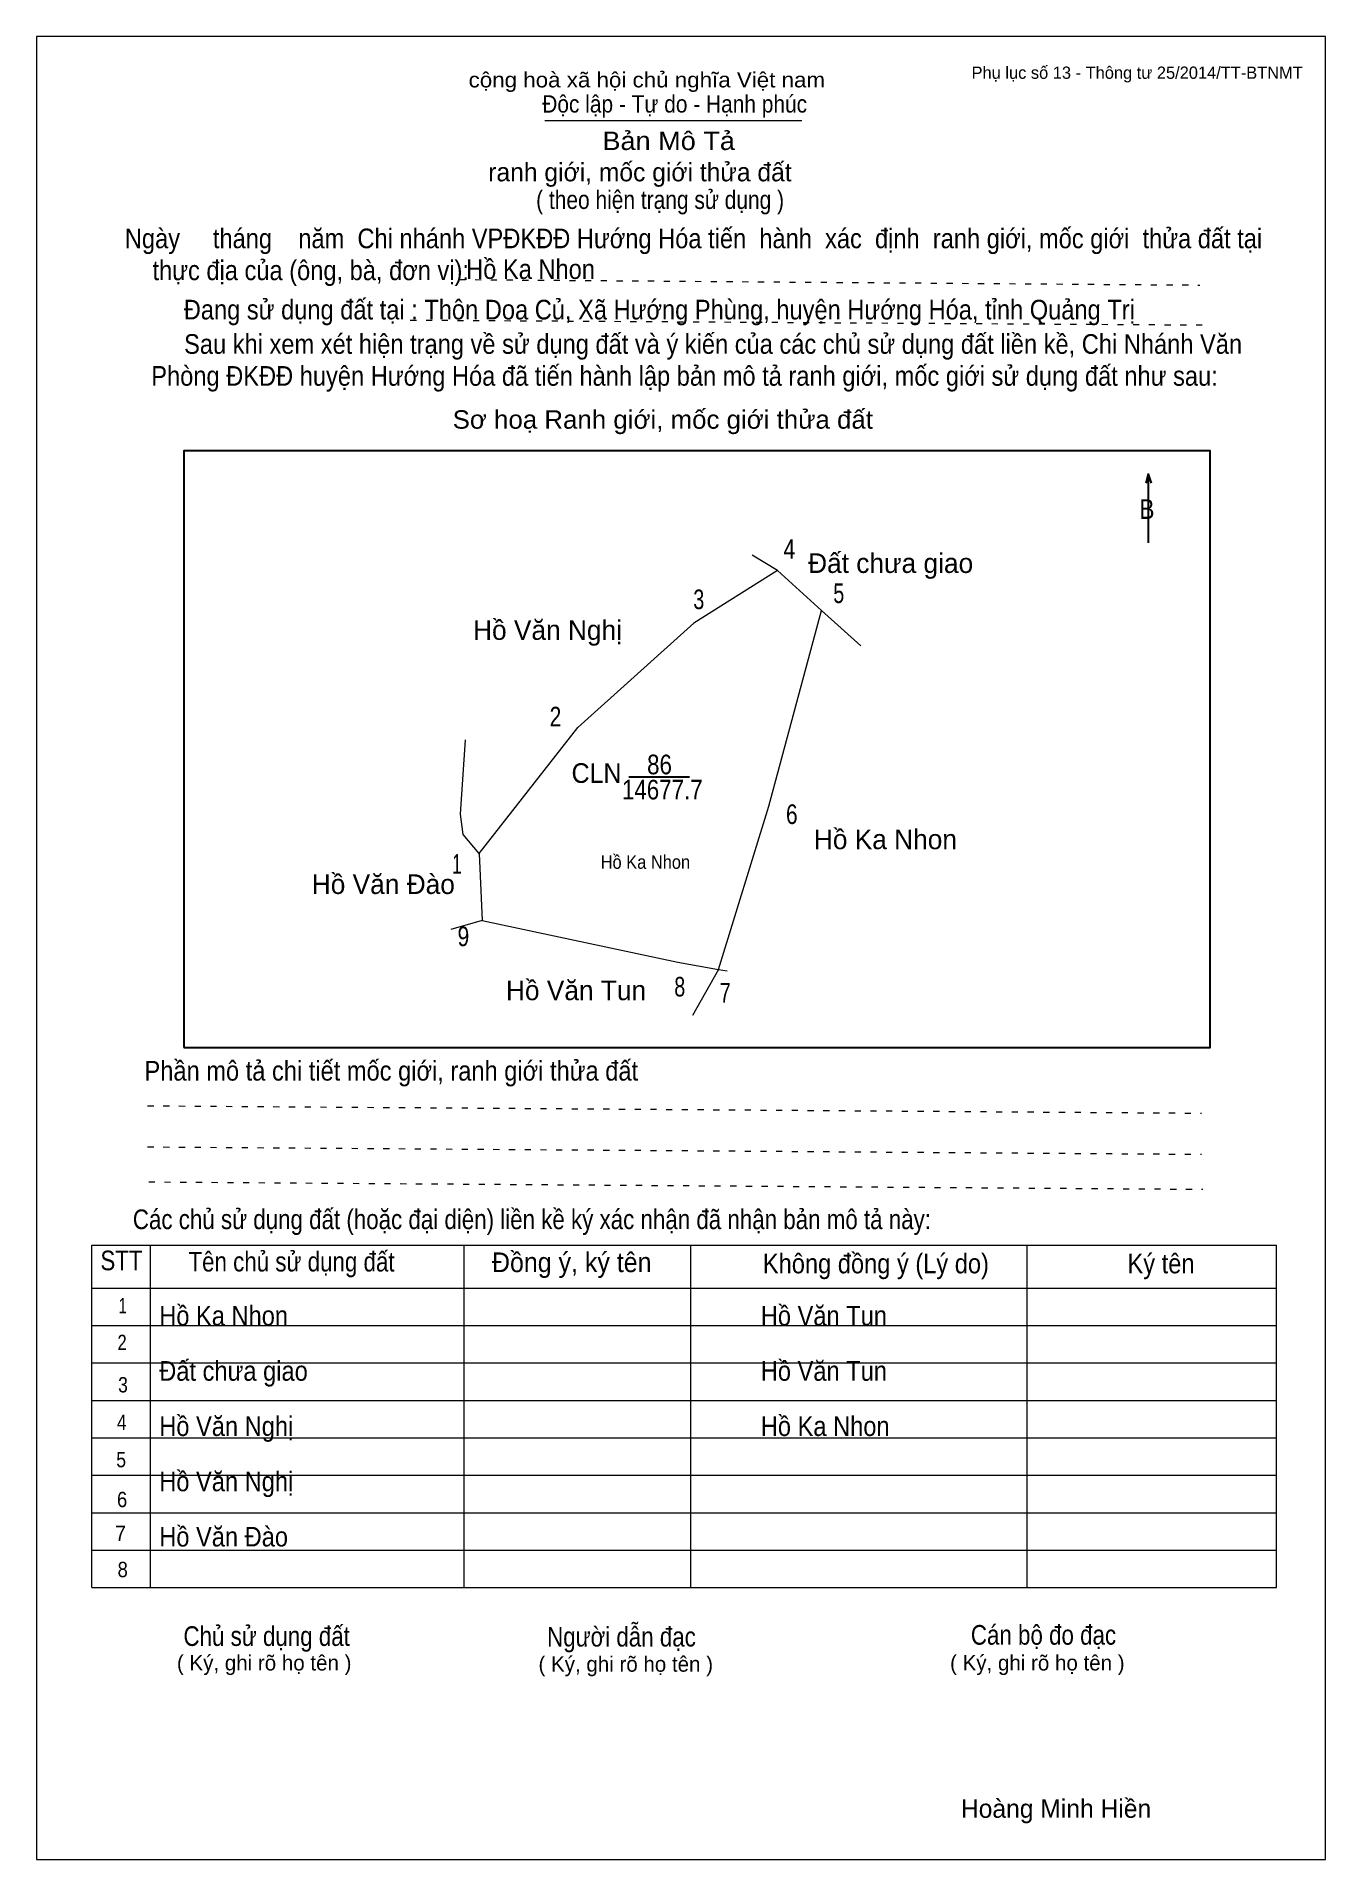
# Model space of a CAD drawing. Header units: centimetres. Extents: x 0 to 21, y 0 to 29.7.
import ezdxf
from ezdxf.enums import TextEntityAlignment as Align

# ---------------------------------------------------------------- set-up
doc = ezdxf.new("R2010")
doc.units = ezdxf.units.CM
doc.header["$LTSCALE"] = 0.13
doc.linetypes.add('DOTTED', pattern=[1.5, 0.3, -1.2])
for name, color, linetype, lineweight in [('1', 7, 'Continuous', 13), ('33', 7, 'Continuous', 25), ('6', 7, 'Continuous', 13), ('62', 7, 'Continuous', 13)]:
    doc.layers.add(name, color=color, linetype=linetype, lineweight=lineweight)
for name, color, linetype in [('2', 7, 'Continuous'), ('32', 7, 'Continuous'), ('34', 7, 'Continuous'), ('63', 7, 'Continuous')]:
    doc.layers.add(name, color=color, linetype=linetype)

msp = doc.modelspace()

# ---------------------------------------------------------------- linework, layer by layer
at = {"layer": '1'}
msp.add_lwpolyline([(21, 0), (21, 29.7), (0, 29.7), (0, 0)], close=True, dxfattribs=at)
at = {"layer": '33'}
msp.add_line((9.65, 17.64), (10.64, 17.64), dxfattribs=at)
at = {"layer": '6'}
for p, q in [((12.07, 21), (11.66, 21.25)), ((12.07, 21), (10.71, 20.14)), ((11.11, 14.5), (10.69, 13.75)), ((11.11, 14.5), (11.25, 14.48))]:
    msp.add_line(p, q, dxfattribs=at)
for points in [[(12.07, 21), (12.79, 20.35), (13.43, 19.77)], [(7.26, 15.3), (10.45, 14.62), (11.11, 14.5), (11.93, 17.16), (12.79, 20.35)], [(7.21, 16.39), (8.82, 18.44), (10.71, 20.14)], [(7.21, 16.39), (6.95, 16.7), (6.91, 17.03), (6.99, 18.24)], [(7.21, 16.39), (7.26, 15.3), (6.75, 15.15)]]:
    msp.add_lwpolyline(points, dxfattribs=at)
at = {"layer": '62'}
for p, q in [((8.28, 28.33), (12.47, 28.33)), ((0.9, 10.01), (20.2, 10.01)), ((0.9, 4.43), (0.9, 10.01)), ((1.86, 4.43), (1.86, 10.01)), ((6.97, 4.43), (6.97, 9.99)), ((10.66, 4.43), (10.66, 9.99)), ((16.14, 4.43), (16.14, 10.01)), ((20.2, 4.43), (20.2, 10.01)), ((0.9, 9.31), (20.2, 9.31)), ((0.9, 8.7), (20.2, 8.7)), ((0.9, 8.09), (20.2, 8.09)), ((0.9, 7.48), (20.2, 7.48)), ((0.9, 6.87), (20.2, 6.87)), ((0.9, 6.26), (20.2, 6.26)), ((0.9, 5.65), (20.2, 5.65)), ((0.9, 5.04), (20.2, 5.04)), ((0.9, 4.43), (20.2, 4.43))]:
    msp.add_line(p, q, dxfattribs=at)
at = {"layer": '62', "linetype": 'DOTTED'}
for p, q in [((6.89, 25.74), (18.95, 25.65)), ((6.09, 25.08), (19.04, 25)), ((1.81, 12.28), (18.98, 12.16)), ((1.81, 11.61), (18.98, 11.49)), ((1.83, 11.04), (19, 10.92))]:
    msp.add_line(p, q, dxfattribs=at)
at = {"layer": '62', "lineweight": 25}
for p, q in [((18.11, 22.58), (18.11, 21.45)), ((18.11, 22.57), (18.07, 22.42)), ((18.11, 22.57), (18.16, 22.42))]:
    msp.add_line(p, q, dxfattribs=at)
msp.add_lwpolyline([(2.4, 13.23), (19.12, 13.23), (19.12, 22.95), (2.4, 22.95)], close=True, dxfattribs=at)

# ---------------------------------------------------------------- texts
at = {"layer": '2', "width": 0.9}
msp.add_text('Hồ Ka Nhon', height=0.2221, dxfattribs=at).set_placement((9.92, 16.14), align=Align.CENTER)
at = {"layer": '32'}
for s, width, p in [('4', 0.8, (12.265, 21.19)), ('5', 0.75, (13.07, 20.47)), ('3', 0.75, (10.79, 20.37)), ('2', 0.8, (8.455, 18.46)), ('6', 0.8, (12.305, 16.87)), ('1', 0.65, (6.85, 16.06)), ('9', 0.8, (6.955, 14.88)), ('8', 0.75, (10.48, 14.06)), ('7', 0.75, (11.22, 13.96))]:
    msp.add_text(s, height=0.32, dxfattribs=dict(at, width=width)).set_placement(p, align=Align.CENTER)
at = {"layer": '33'}
for s, p in [('Đất chưa giao', (13.915, 20.96)), ('Hồ Văn Nghị ', (8.385, 19.87)), ('Hồ Ka Nhon', (13.83, 16.46)), ('Hồ Văn Đào ', (5.71, 15.73)), ('Hồ Văn Tun', (8.79, 14)), ('Hồ Văn Tun', (8.79, 14))]:
    msp.add_text(s, height=0.32, dxfattribs=at).set_placement(p, align=Align.CENTER)
at = {"layer": '33', "width": 0.95}
msp.add_text('CLN', height=0.32, dxfattribs=at).set_placement((9.53, 17.54), align=Align.RIGHT)
at = {"layer": '33', "width": 0.85}
for s, p in [('86', (10.15, 17.68)), ('14677.7', (10.195, 17.27))]:
    msp.add_text(s, height=0.32, dxfattribs=at).set_placement(p, align=Align.CENTER)
at = {"layer": '34', "width": 0.9}
for s, p in [('Hồ Ka Nhon', (7, 25.75)), ('Hồ Ka Nhon', (2, 8.7)), ('Hồ Văn Tun', (11.8, 8.7)), ('Đất chưa giao', (2, 7.8)), ('Hồ Văn Tun', (11.8, 7.8)), ('Hồ Văn Nghị ', (2, 6.9)), ('Hồ Ka Nhon', (11.8, 6.9)), ('Hồ Văn Nghị ', (2, 6)), ('Hồ Văn Đào ', (2, 5.1))]:
    msp.add_text(s, height=0.32, dxfattribs=at).set_placement(p)
at = {"layer": '62'}
for s, height, width, p in [('cộng hoà xã hội chủ nghĩa Việt nam', 0.2474, 1.1, (7.04, 28.87)), ('Độc lập - Tự do - Hạnh phúc', 0.2828, 0.9, (8.24, 28.46)), ('Bản Mô Tả', 0.3, 1.1, (9.22, 27.85)), ('( theo hiện trạng sử dụng )', 0.3, 0.85, (8.14, 26.89)), ('Ngày     tháng    năm  Chi nhánh VPĐKĐĐ Hướng Hóa tiến  hành  xác  định  ranh giới, mốc giới  thửa đất tại ', 0.32, 0.9, (1.44, 26.25)), ('thực địa của (ông, bà, đơn vị): ', 0.32, 0.9, (1.89, 25.73)), ('Đang sử dụng đất tại : Thôn Doa Củ, Xã Hướng Phùng, huyện Hướng Hóa, tỉnh Quảng Trị', 0.32, 0.9, (2.4, 25.09)), ('     Sau khi xem xét hiện trạng về sử dụng đất và ý kiến của các chủ sử dụng đất liền kề, Chi Nhánh Văn ', 0.32, 0.9, (1.87, 24.53)), ('Phòng ĐKĐĐ huyện Hướng Hóa đã tiến hành lập bản mô tả ranh giới, mốc giới sử dụng đất như sau:', 0.32, 0.9, (1.87, 24.01)), ('Sơ hoạ Ranh giới, mốc giới thửa đất', 0.3, 1.05, (6.78, 23.31)), ('B', 0.32, 0.85, (17.97, 21.84)), ('Phần mô tả chi tiết mốc giới, ranh giới thửa đất ', 0.32, 0.9, (1.76, 12.69)), ('Các chủ sử dụng đất (hoặc đại diện) liền kề ký xác nhận đã nhận bản mô tả này:', 0.32, 0.85, (1.57, 10.27))]:
    msp.add_text(s, height=height, dxfattribs=dict(at, width=width)).set_placement(p)
msp.add_text('ranh giới, mốc giới thửa đất', height=0.3, dxfattribs=at).set_placement((7.36, 27.34))
for s, height, width, p in [('STT', 0.32, 0.85, (1.385, 9.6)), ('Tên chủ sử dụng đất', 0.32, 0.85, (4.155, 9.58)), ('Đồng ý, ký tên', 0.32, 0.95, (8.72, 9.57)), ('Không đồng ý (Lý do)', 0.32, 0.9, (13.675, 9.55)), ('Ký tên', 0.32, 0.9, (18.32, 9.55)), ('1', 0.25, 0.7, (1.405, 8.9)), ('2', 0.25, 0.8, (1.395, 8.3)), ('3', 0.25, 0.85, (1.41, 7.61)), ('4', 0.25, 0.85, (1.39, 7)), ('5', 0.25, 0.85, (1.38, 6.39)), ('6', 0.25, 0.9, (1.395, 5.74)), ('7', 0.25, 0.95, (1.37, 5.19)), ('8', 0.25, 0.9, (1.405, 4.6)), ('Người dẫn đạc', 0.32, 0.85, (9.53, 3.47)), ('Chủ sử dụng đất', 0.32, 0.85, (3.75, 3.48)), ('Cán bộ đo đạc', 0.32, 0.85, (16.405, 3.5))]:
    msp.add_text(s, height=height, dxfattribs=dict(at, width=width)).set_placement(p, align=Align.CENTER)
for p in [(3.71, 3.08), (9.6, 3.06), (16.305, 3.08)]:
    msp.add_text('( Ký, ghi rõ họ tên )', height=0.25, dxfattribs=at).set_placement(p, align=Align.CENTER)
at = {"layer": '63'}
msp.add_text('Phụ lục số 13 - Thông tư 25/2014/TT-BTNMT', height=0.2, dxfattribs=at).set_placement((20.63, 29.01), align=Align.RIGHT)
msp.add_text('Hoàng Minh Hiền', height=0.3, dxfattribs=at).set_placement((16.61, 0.68), align=Align.CENTER)

doc.saveas('drawing.dxf')
